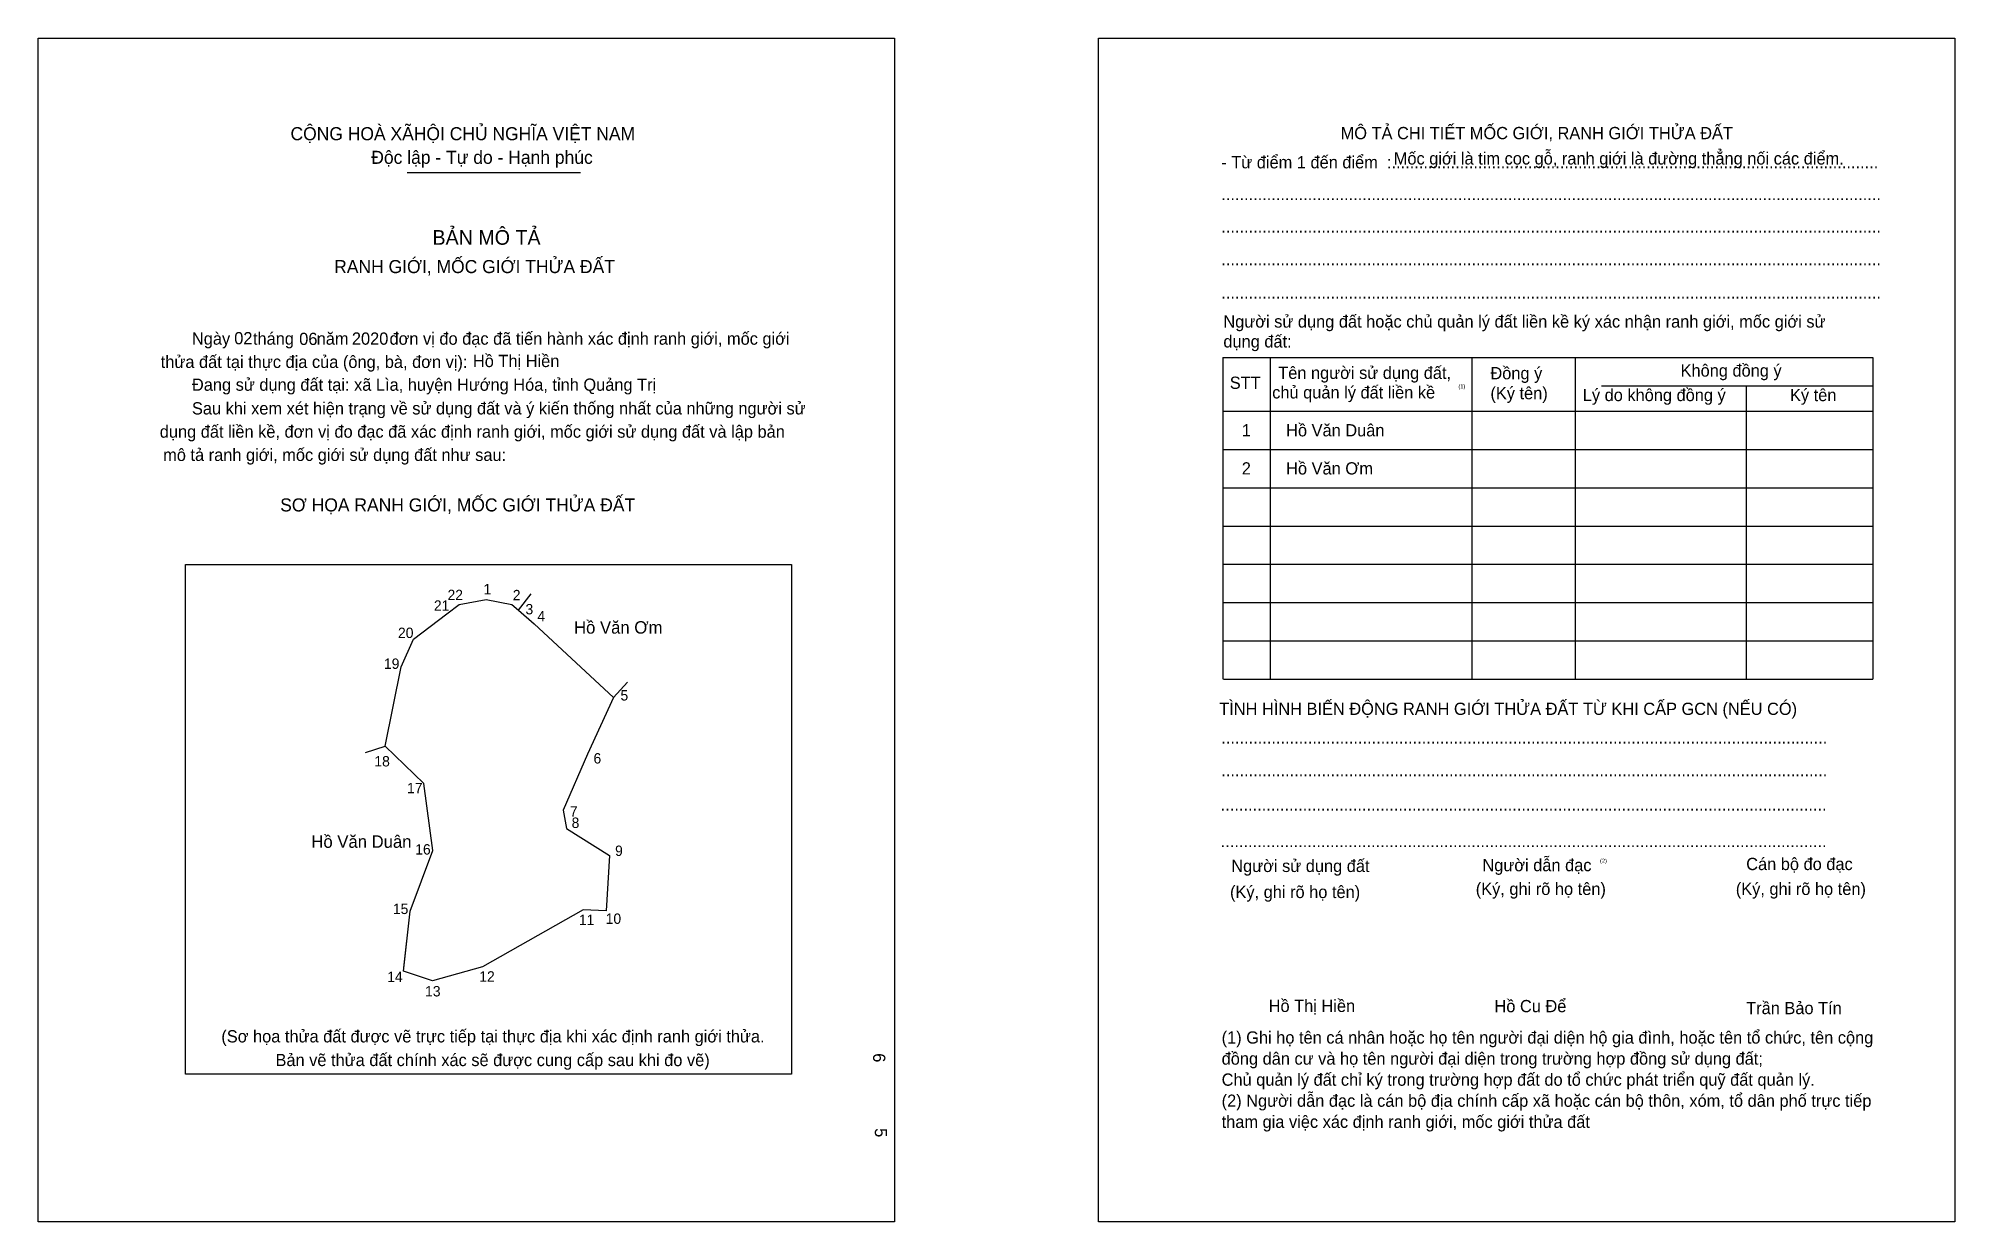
# Model space of a CAD drawing. Extents: x 549771 to 550677, y 1825771 to 1826331.
import ezdxf

# ---------------------------------------------------------------- set-up
doc = ezdxf.new("R2010")
doc.units = 0
for name, color, linetype in [('bmtKhungInTrang1', 7, 'Continuous'), ('bmtKhungInTrang2', 7, 'Continuous'), ('bmtNoiDung', 7, 'Continuous'), ('bmtTemplate', 7, 'Continuous'), ('CanhThua', 7, 'Continuous'), ('RauThua', 7, 'Continuous'), ('SoHieuDinhThua', 7, 'Continuous'), ('TenChuLanCan', 7, 'Continuous')]:
    doc.layers.add(name, color=color, linetype=linetype)

msp = doc.modelspace()

# ---------------------------------------------------------------- linework, layer by layer
at = {"layer": 'bmtKhungInTrang1'}
msp.add_lwpolyline([(549770.7, 1826330.87), (550175.62, 1826330.87), (550175.62, 1825770.82), (549770.7, 1825770.82)], close=True, dxfattribs=at)
at = {"layer": 'bmtKhungInTrang2'}
msp.add_lwpolyline([(550272.18, 1826330.87), (550677.1, 1826330.87), (550677.1, 1825770.82), (550272.18, 1825770.82)], close=True, dxfattribs=at)
at = {"layer": 'bmtTemplate'}
for p, q in [((549945.19, 1826267.4), (550027.08, 1826267.4)), ((550353.41, 1826179.82), (550353.41, 1826027.56)), ((550448.67, 1826179.82), (550448.67, 1826027.56)), ((550497.67, 1826180), (550497.67, 1826027.56)), ((550638.33, 1826179.82), (550638.33, 1826027.56)), ((550510.1, 1826166.4), (550638.33, 1826166.4)), ((550331.21, 1826154.44), (550638.33, 1826154.44)), ((550331.21, 1826136.31), (550638.33, 1826136.31)), ((550331.21, 1826118.19), (550638.33, 1826118.19)), ((550331.21, 1826100.06), (550638.33, 1826100.06)), ((550331.21, 1826081.94), (550638.33, 1826081.94)), ((550331.21, 1826063.81), (550638.33, 1826063.81)), ((550331.21, 1826045.69), (550638.33, 1826045.69)), ((550331.21, 1826027.56), (550638.33, 1826027.56))]:
    msp.add_line(p, q, dxfattribs=at)
for points in [[(550331.01, 1826179.82), (550638.33, 1826179.82)], [(550331.01, 1826179.82), (550331.01, 1826027.56)], [(550578.56, 1826166.22), (550578.56, 1826027.56)]]:
    msp.add_lwpolyline(points, dxfattribs=at)
msp.add_lwpolyline([(549840.37, 1825840.57), (549840.37, 1826081.92), (550126.88, 1826081.92), (550126.88, 1825840.57)], close=True, dxfattribs=at)
at = {"layer": 'CanhThua'}
for p, q in [((549948.18, 1826046.45), (549963.98, 1826058.5)), ((549963.98, 1826058.5), (549969.73, 1826062.94)), ((549969.73, 1826062.94), (549982.59, 1826065.26)), ((549982.59, 1826065.26), (549994.64, 1826062.96)), ((549994.64, 1826062.96), (549997.75, 1826060.25)), ((549997.75, 1826060.25), (550005.19, 1826053.76)), ((550005.19, 1826053.76), (550042.82, 1826018.97)), ((549942.34, 1826033.4), (549948.18, 1826046.45)), ((549934.76, 1825995.91), (549942.34, 1826033.4)), ((550042.82, 1826018.97), (550030.49, 1825992.12)), ((549952.97, 1825978.27), (549934.76, 1825995.91)), ((550030.49, 1825992.12), (550018.88, 1825965.51)), ((549957.36, 1825946.49), (549952.97, 1825978.27)), ((550018.88, 1825965.51), (550020.49, 1825956.87)), ((550020.49, 1825956.87), (550040.79, 1825944.13)), ((549946.58, 1825917.73), (549957.36, 1825946.49)), ((550040.79, 1825944.13), (550039.27, 1825917.9)), ((549943.35, 1825889.35), (549946.58, 1825917.73)), ((550028.41, 1825918.43), (549980.86, 1825891.43)), ((550039.27, 1825917.9), (550028.41, 1825918.43)), ((549957.09, 1825884.8), (549943.35, 1825889.35)), ((549980.86, 1825891.43), (549957.09, 1825884.8))]:
    msp.add_line(p, q, dxfattribs=at)
at = {"layer": 'RauThua'}
for p, q in [((549997.75, 1826060.25), (550003.87, 1826067.95)), ((550042.82, 1826018.97), (550049.45, 1826026.21)), ((549925.44, 1825992.93), (549934.76, 1825995.91)), ((549943.53, 1825890.96), (549946.58, 1825917.73))]:
    msp.add_line(p, q, dxfattribs=at)

# ---------------------------------------------------------------- texts
at = {"layer": 'bmtNoiDung'}
for s, height, p in [('02', 5.794, (549863.36, 1826186.06)), ('06', 5.794, (549894.09, 1826185.73)), ('2020', 5.794, (549919.01, 1826185.86)), ('Hồ Thị Hiền', 5.7937, (549976.25, 1826175.28)), ('Hồ Văn Duân ', 5.7937, (550360.89, 1826142.48)), ('1', 5.79, (550339.92, 1826142.48)), ('Hồ Văn Ơm ', 5.794, (550360.89, 1826124.44)), ('2', 5.79, (550339.92, 1826124.44)), ('Hồ Thị Hiền', 5.7937, (550352.63, 1825870.08))]:
    msp.add_text(s, height=height, dxfattribs=at).set_placement(p)
for s, p in [('6', (550165.54, 1825850.54)), ('5', (550166.36, 1825815.09))]:
    msp.add_text(s, height=5.79, rotation=270, dxfattribs=at).set_placement(p)
at = {"layer": 'bmtTemplate'}
for s, height, p in [('CỘNG HOÀ XÃHỘI CHỦ NGHĨA VIỆT NAM', 6.1799, (549889.98, 1826282.64)), ('MÔ TẢ CHI TIẾT MỐC GIỚI, RANH GIỚI THỬA ĐẤT', 5.7915, (550386.67, 1826283.13)), ('Độc lập - Tự do - Hạnh phúc', 6.1799, (549928.19, 1826271.46)), ('- Từ điểm 1 đến điểm  :...........................................................................................................', 5.79146, (550330.22, 1826269.32)), ('Mốc giới là tim cọc gỗ, ranh giới là đường thẳng nối các điểm.', 5.7915, (550411.8, 1826271.13)), ('.................................................................................................................................................', 5.79146, (550330.22, 1826254.31)), ('BẢN MÔ TẢ', 6.952, (549957.12, 1826233.16)), ('.................................................................................................................................................', 5.79146, (550330.22, 1826238.91)), ('RANH GIỚI, MỐC GIỚI THỬA ĐẤT', 6.1799, (549910.64, 1826219.75)), ('.................................................................................................................................................', 5.79146, (550330.22, 1826223.5)), ('.................................................................................................................................................', 5.79146, (550330.22, 1826207.73)), ('Người sử dụng đất hoặc chủ quản lý đất liền kề ký xác nhận ranh giới, mốc giới sử', 5.7915, (550331.21, 1826193.96)), ('Ngày     tháng     năm         đơn vị đo đạc đã tiến hành xác định ranh giới, mốc giới ', 5.7937, (549843.36, 1826185.86)), ('dụng đất:', 5.791, (550331.21, 1826184.53)), ('thửa đất tại thực địa của (ông, bà, đơn vị):', 5.7937, (549828.59, 1826174.86)), ('Tên người sử dụng đất,', 5.7915, (550357.15, 1826169.67)), ('Đồng ý', 5.791, (550457.52, 1826169.49)), ('Không đồng ý', 5.7915, (550547.46, 1826170.76)), ('Đang sử dụng đất tại: xã Lìa, huyện Hướng Hóa, tỉnh Quảng Trị', 5.7937, (549843.36, 1826164.06)), ('STT', 5.791, (550334.23, 1826164.96)), ('chủ quản lý đất liền kề', 5.7915, (550354.31, 1826160.41)), ('(1)', 1.931, (550442.39, 1826165.16)), ('Sau khi xem xét hiện trạng về sử dụng đất và ý kiến thống nhất của những người sử ', 5.7937, (549843.36, 1826152.85)), ('(Ký tên)', 5.791, (550457.52, 1826160.06)), ('Lý do không đồng ý', 5.7915, (550501.21, 1826159.16)), ('Ký tên', 5.791, (550599.22, 1826159.16)), ('dụng đất liền kề, đơn vị đo đạc đã xác định ranh giới, mốc giới sử dụng đất và lập bản', 5.7937, (549828.15, 1826141.85)), ('mô tả ranh giới, mốc giới sử dụng đất như sau:', 5.7937, (549829.75, 1826130.85)), ('SƠ HỌA RANH GIỚI, MỐC GIỚI THỬA ĐẤT', 6.1799, (549885.1, 1826106.95)), ('TÌNH HÌNH BIẾN ĐỘNG RANH GIỚI THỬA ĐẤT TỪ KHI CẤP GCN (NẾU CÓ)', 5.7915, (550329.25, 1826010.66)), ('.....................................................................................................................................', 5.80014, (550330.22, 1825997.03)), ('.....................................................................................................................................', 5.80014, (550330.22, 1825981.62)), ('.....................................................................................................................................', 5.80014, (550329.93, 1825965.31)), ('.....................................................................................................................................', 5.80014, (550329.93, 1825948.09)), ('Người sử dụng đất', 5.7915, (550334.95, 1825936.31)), ('Người dẫn đạc', 5.7915, (550453.73, 1825936.68)), ('(2)', 1.931, (550509.35, 1825940.67)), ('Cán bộ đo đạc', 5.7915, (550578.5, 1825937.22)), ('(Ký, ghi rõ họ tên)', 5.7915, (550450.58, 1825925.44)), ('(Ký, ghi rõ họ tên)', 5.7915, (550573.58, 1825925.44)), ('(Ký, ghi rõ họ tên)', 5.7915, (550334.35, 1825923.99)), ('Hồ Cu Để', 5.791, (550459.44, 1825869.96)), ('Trần Bảo Tín', 5.7915, (550578.5, 1825869.03)), ('(Sơ họa thửa đất được vẽ trực tiếp tại thực địa khi xác định ranh giới thửa.', 5.7937, (549857.27, 1825855.66)), ('(1) Ghi họ tên cá nhân hoặc họ tên người đại diện hộ gia đình, hoặc tên tổ chức, tên cộng', 5.7915, (550330.39, 1825855.1)), ('Bản vẽ thửa đất chính xác sẽ được cung cấp sau khi đo vẽ)', 5.7937, (549882.88, 1825844.45)), ('đồng dân cư và họ tên người đại diện trong trường hợp đồng sử dụng đất;', 5.7915, (550330.39, 1825845.13)), ('Chủ quản lý đất chỉ ký trong trường hợp đất do tổ chức phát triển quỹ đất quản lý.', 5.7915, (550330.39, 1825835.16)), ('(2) Người dẫn đạc là cán bộ địa chính cấp xã hoặc cán bộ thôn, xóm, tổ dân phố trực tiếp', 5.7915, (550330.39, 1825825.19)), ('tham gia việc xác định ranh giới, mốc giới thửa đất', 5.7915, (550330.39, 1825815.22))]:
    msp.add_text(s, height=height, dxfattribs=at).set_placement(p)
at = {"layer": 'SoHieuDinhThua'}
for s, height, p in [('22', 4.913, (549964.25, 1826064.97)), ('1', 4.91, (549981.25, 1826067.71)), ('2', 4.91, (549995.12, 1826064.92)), ('21', 4.913, (549957.81, 1826059.94)), ('3', 4.91, (550001.13, 1826058.24)), ('4', 4.91, (550006.78, 1826054.96)), ('20', 4.913, (549940.82, 1826047.05)), ('19', 4.913, (549934.18, 1826032.45)), ('5', 4.91, (550046.06, 1826017.47)), ('18', 4.913, (549929.65, 1825986.27)), ('6', 4.91, (550033.3, 1825987.66)), ('17', 4.913, (549945.12, 1825973.59)), ('7', 4.91, (550022.11, 1825962.5)), ('8', 4.91, (550022.95, 1825957.18)), ('16', 4.913, (549948.98, 1825944.57)), ('9', 4.91, (550043.5, 1825943.92)), ('15', 4.913, (549938.41, 1825916.42)), ('11', 4.913, (550026.36, 1825911.19)), ('10', 4.913, (550039.05, 1825911.78)), ('14', 4.913, (549935.71, 1825884.25)), ('12', 4.913, (549979.27, 1825884.43)), ('13', 4.913, (549953.64, 1825877.43))]:
    msp.add_text(s, height=height, dxfattribs=at).set_placement(p)
at = {"layer": 'TenChuLanCan'}
for s, p in [('Hồ Văn Ơm', (550024.09, 1826049.13)), ('Hồ Văn Duân', (549899.85, 1825947.76))]:
    msp.add_text(s, height=5.896, dxfattribs=at).set_placement(p)

doc.saveas('drawing.dxf')
